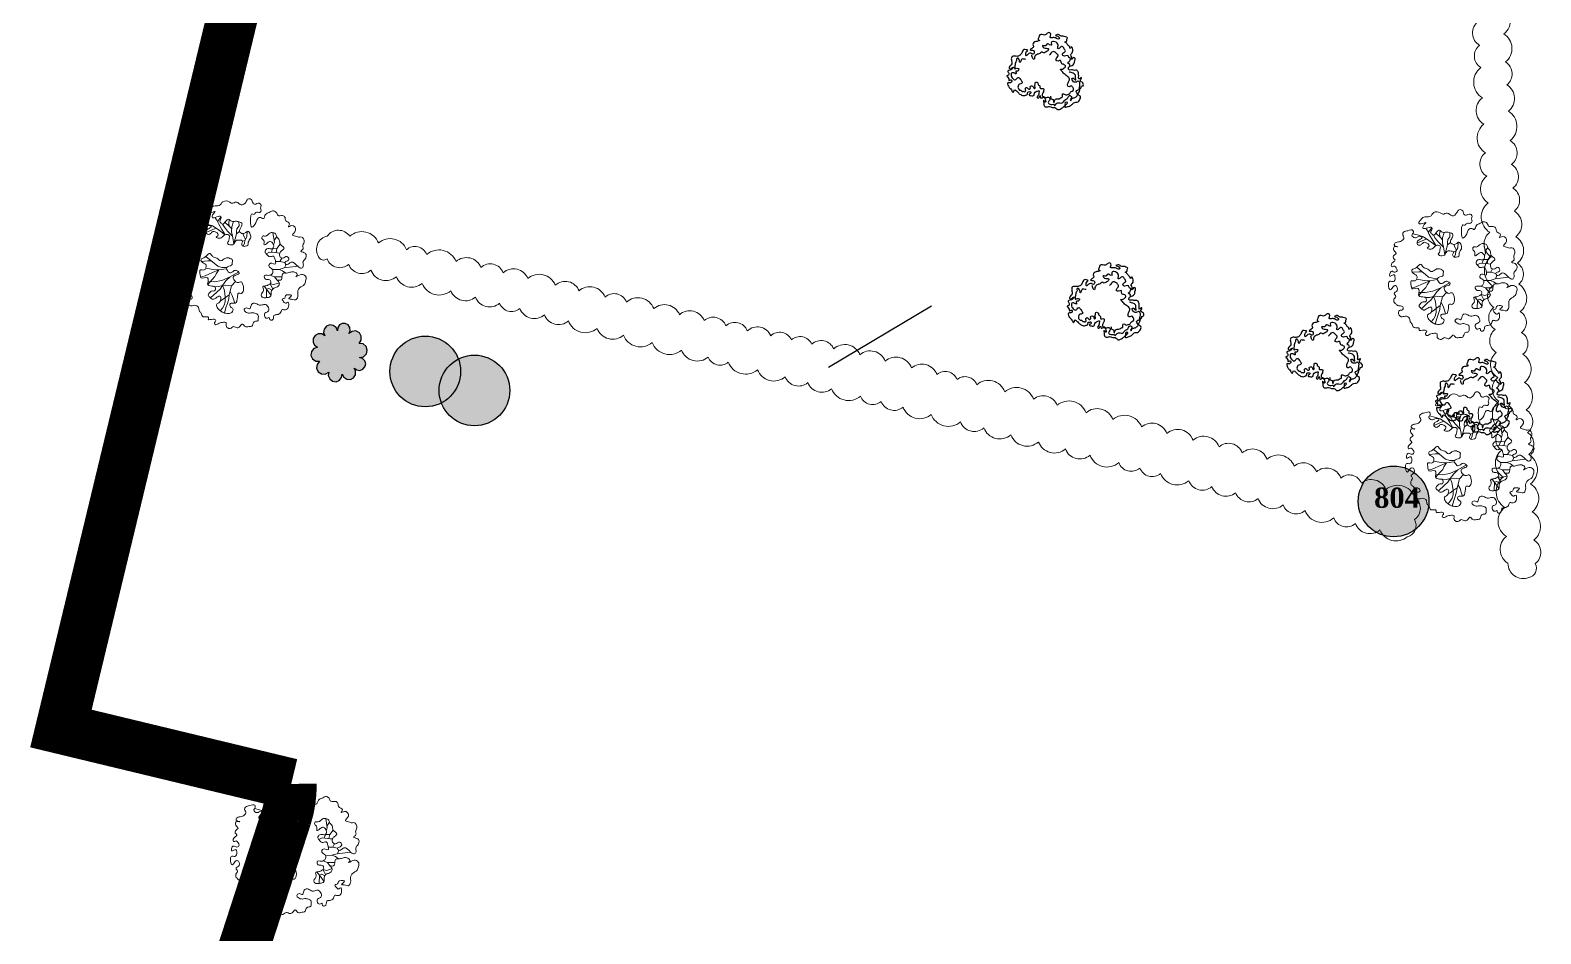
# Model space of a CAD drawing. Header units: metres. Extents: x 180 to 3220, y 13789 to 15035.
# Drawn here: x 723.04 to 752.69, y 14600.83 to 14618.56 of the extents above; entities that cross this region are included whole.
import ezdxf

# ---------------------------------------------------------------- set-up
doc = ezdxf.new("R2010")
doc.units = ezdxf.units.M
doc.header["$MEASUREMENT"] = 0
doc.linetypes.add('482 Границы районов', pattern=[5, 3, -1, 0, -1])
doc.layers.add('!!!_1. Дендра_Аварийка_Номера_выноски', color=20, linetype='Continuous', lineweight=40)
for name, color, linetype in [('!!!_1. Дендра_выноски_сохранить', 7, 'Continuous'), ('!!!_Условные обозначения на ЛИСТ', 7, 'Continuous'), ('04 Дендроплан (существующие растения)', 7, 'Continuous'), ('04 Дендроплан (удаление)', 240, 'Continuous'), ('04 План (существующие кустарники)', 7, 'Continuous'), ('50 Дендроплан - Деревья вырубаемые', 7, 'Continuous')]:
    doc.layers.add(name, color=color, linetype=linetype)
doc.layers.get('50 Дендроплан - Деревья вырубаемые').off()
doc.styles.get("Standard").update_dxf_attribs({"font": 'arial.ttf'})

# ---------------------------------------------------------------- blocks, each defined once
blk = doc.blocks.new('A$Cb4aaf1f0')
at = {"layer": '04 Дендроплан (удаление)'}
h = blk.add_hatch(color=0, dxfattribs=at)
h.dxf.hatch_style = 1
h.paths.add_polyline_path([(0.394, 0.178), (0.394, 0.178), (0.436, 0.242), (0.436, 0.32), (0.397, 0.387), (0.33, 0.422), (0.253, 0.414), (0.192, 0.37), (0.217, 0.426), (0.211, 0.489), (0.177, 0.539), (0.122, 0.568), (0.06, 0.568), (0.008, 0.54), (-0.026, 0.489), (-0.033, 0.426), (-0.06, 0.49), (-0.116, 0.532), (-0.185, 0.541), (-0.25, 0.515), (-0.293, 0.46), (-0.304, 0.39), (-0.279, 0.326), (-0.339, 0.363), (-0.408, 0.366), (-0.47, 0.333), (-0.508, 0.273), (-0.512, 0.204), (-0.48, 0.14), (-0.423, 0.102), (-0.496, 0.077), (-0.545, 0.018), (-0.555, -0.058), (-0.523, -0.128), (-0.46, -0.17), (-0.383, -0.173), (-0.432, -0.233), (-0.441, -0.309), (-0.41, -0.379), (-0.346, -0.421), (-0.271, -0.424), (-0.203, -0.385), (-0.213, -0.455), (-0.185, -0.52), (-0.131, -0.562), (-0.061, -0.573), (0.004, -0.548), (0.048, -0.493), (0.06, -0.425), (0.093, -0.486), (0.151, -0.524), (0.221, -0.528), (0.283, -0.497), (0.322, -0.44), (0.322, -0.358), (0.298, -0.306), (0.348, -0.343), (0.409, -0.351), (0.467, -0.33), (0.508, -0.284), (0.522, -0.223), (0.506, -0.164), (0.462, -0.119), (0.403, -0.1), (0.48, -0.084), (0.535, -0.03), (0.553, 0.044), (0.53, 0.119), (0.47, 0.168)])
at = {"layer": '04 Дендроплан (удаление)', "flags": 128}
blk.add_lwpolyline([(0.394, 0.178), (0.394, 0.178), (0.436, 0.242), (0.436, 0.32), (0.397, 0.387), (0.33, 0.422), (0.253, 0.414), (0.192, 0.37), (0.217, 0.426), (0.211, 0.489), (0.177, 0.539), (0.122, 0.568), (0.06, 0.568), (0.008, 0.54), (-0.026, 0.489), (-0.033, 0.426), (-0.06, 0.49), (-0.116, 0.532), (-0.185, 0.541), (-0.25, 0.515), (-0.293, 0.46), (-0.304, 0.39), (-0.279, 0.326), (-0.339, 0.363), (-0.408, 0.366), (-0.47, 0.333), (-0.508, 0.273), (-0.512, 0.204), (-0.48, 0.14), (-0.423, 0.102), (-0.496, 0.077), (-0.545, 0.018), (-0.555, -0.058), (-0.523, -0.128), (-0.46, -0.17), (-0.383, -0.173), (-0.432, -0.233), (-0.441, -0.309), (-0.41, -0.379), (-0.346, -0.421), (-0.271, -0.424), (-0.203, -0.385), (-0.213, -0.455), (-0.185, -0.52), (-0.131, -0.562), (-0.061, -0.573), (0.004, -0.548), (0.048, -0.493), (0.06, -0.425), (0.093, -0.486), (0.151, -0.524), (0.221, -0.528), (0.283, -0.497), (0.322, -0.44), (0.322, -0.358), (0.298, -0.306), (0.348, -0.343), (0.409, -0.351), (0.467, -0.33), (0.508, -0.284), (0.522, -0.223), (0.506, -0.164), (0.462, -0.119), (0.403, -0.1), (0.48, -0.084), (0.535, -0.03), (0.553, 0.044), (0.53, 0.119), (0.47, 0.168)], close=True, dxfattribs=at)
blk = doc.blocks.new('A$C442D7FB9')
at = {"layer": '04 Дендроплан (удаление)', "lineweight": 30}
h = blk.add_hatch(color=0, dxfattribs=at)
h.dxf.hatch_style = 1
edge = h.paths.add_edge_path()
edge.add_arc((0, 0), 0.5, 0, 360)
at = {"layer": '04 Дендроплан (удаление)', "color": 0, "lineweight": 30}
blk.add_circle((0, 0), 0.5, dxfattribs=at)
blk = doc.blocks.new('Лиственное дерево существующее')
at = {"color": 114, "lineweight": 0}
for p, q in [((-0.799, 1.368), (-0.859, 1.458)), ((-0.782, 1.333), (-0.669, 1.479)), ((-1.275, 1.287), (-1.119, 1.252)), ((-0.829, 1.124), (-1.138, 0.99)), ((-1.119, 1.252), (-0.938, 1.195)), ((-0.938, 1.195), (-0.761, 1.08)), ((-0.751, 1.267), (-0.799, 1.368)), ((-0.761, 1.08), (-0.541, 0.917)), ((-0.639, 1.076), (-0.751, 1.267)), ((-0.541, 0.917), (-0.639, 1.076)), ((-0.62, 1.247), (-0.563, 1.155)), ((-0.563, 1.155), (-0.46, 1.026)), ((-0.403, 1.17), (-0.548, 1.306)), ((-0.46, 1.026), (-0.309, 0.866)), ((-0.427, 1.275), (-0.411, 1.393)), ((-0.415, 1.181), (-0.427, 1.275)), ((-0.334, 1.1), (-0.403, 1.17)), ((-0.337, 1.006), (-0.332, 1.162)), ((-0.309, 0.866), (-0.337, 1.006)), ((-0.332, 1.162), (-0.28, 1.33)), ((-0.183, 1.016), (-0.173, 1.105)), ((-0.18, 0.943), (-0.183, 1.016)), ((-0.18, 0.943), (-0.086, 1.015)), ((-0.173, 1.105), (-0.103, 1.192)), ((-0.103, 1.192), (-0.105, 1.321)), ((0.058, 0.845), (0.018, 0.955)), ((0.145, 0.845), (0.151, 1.018)), ((1.012, 0.68), (0.961, 0.98)), ((-0.285, 0.754), (-0.309, 0.866)), ((-0.266, 0.631), (-0.285, 0.754)), ((-0.266, 0.631), (-0.221, 0.786)), ((-0.221, 0.786), (-0.18, 0.943)), ((0.011, 0.712), (0.08, 0.738)), ((0.027, 0.553), (0.067, 0.65)), ((0.098, 0.768), (0.058, 0.845)), ((0.067, 0.65), (0.08, 0.738)), ((0.08, 0.738), (0.145, 0.845)), ((0.912, 0.363), (0.952, 0.477)), ((1.088, 0.479), (0.952, 0.477)), ((0.98, 0.595), (1.012, 0.68)), ((1.002, 0.737), (1.083, 0.859)), ((1.088, 0.479), (1.064, 0.348)), ((1.191, 0.617), (1.088, 0.479)), ((-1.081, 0.093), (-1.287, 0.08)), ((-0.976, 0.096), (-1.147, 0.235)), ((-0.973, 0.093), (-1.081, 0.093)), ((-0.885, 0.021), (-0.976, 0.096)), ((-0.772, -0.073), (-0.885, 0.021)), ((0.748, 0.317), (0.854, 0.368)), ((0.854, 0.368), (1.012, 0.353)), ((1.012, 0.353), (1.103, 0.344)), ((1.044, 0.078), (1.18, 0.078)), ((1.103, 0.344), (1.176, 0.338)), ((1.18, 0.078), (1.236, 0.183)), ((1.18, 0.078), (1.336, 0.043)), ((-1.169, -0.374), (-1.309, -0.418)), ((-0.931, -0.27), (-1.169, -0.374)), ((-1.091, -0.147), (-1.147, -0.134)), ((-0.91, -0.179), (-1.091, -0.147)), ((-0.86, -0.395), (-0.95, -0.489)), ((-0.739, -0.188), (-0.931, -0.27)), ((-0.739, -0.188), (-0.91, -0.179)), ((-0.821, -0.312), (-0.86, -0.395)), ((-0.739, -0.188), (-0.821, -0.312)), ((-0.638, -0.11), (-0.772, -0.073)), ((-0.5, -0.151), (-0.739, -0.188)), ((-0.386, -0.406), (-0.641, -0.519)), ((-0.489, -0.116), (-0.638, -0.11)), ((-0.386, -0.406), (-0.514, -0.534)), ((-0.113, -0.252), (-0.386, -0.406)), ((0.87, -0.356), (1.013, -0.408)), ((0.953, -0.18), (1.158, -0.176)), ((1.013, -0.408), (1.247, -0.408)), ((1.013, -0.408), (1.096, -0.512)), ((1.158, -0.176), (1.317, -0.128)), ((1.158, -0.176), (1.267, -0.218)), ((1.267, -0.218), (1.367, -0.287)), ((1.317, -0.128), (1.739, -0.074)), ((1.328, -0.127), (1.373, -0.019)), ((-0.95, -0.489), (-1.084, -0.647)), ((-0.882, -0.56), (-1.076, -0.551)), ((-0.804, -0.883), (-0.997, -1.067)), ((-0.641, -0.519), (-0.882, -0.56)), ((-0.75, -0.714), (-0.864, -0.716)), ((-0.699, -0.796), (-0.804, -0.883)), ((-0.624, -0.681), (-0.75, -0.714)), ((-0.624, -0.681), (-0.699, -0.796)), ((-0.514, -0.534), (-0.624, -0.681)), ((-0.525, -0.67), (-0.624, -0.681)), ((-0.624, -0.681), (-0.572, -0.807)), ((-0.572, -0.807), (-0.55, -0.923)), ((-0.55, -0.923), (-0.535, -1.06)), ((-0.427, -0.678), (-0.525, -0.67)), ((-0.335, -0.691), (-0.427, -0.678)), ((-0.335, -0.691), (-0.408, -0.969)), ((-0.381, -0.865), (-0.316, -0.99)), ((-0.212, -0.551), (-0.335, -0.691)), ((0.682, -0.698), (0.762, -0.798)), ((0.762, -0.798), (0.755, -1.059)), ((0.762, -0.798), (0.835, -0.77)), ((0.762, -0.798), (0.907, -0.988)), ((0.835, -0.77), (0.929, -0.824)), ((0.873, -0.622), (0.961, -0.786)), ((0.873, -0.622), (0.993, -0.651)), ((0.993, -0.651), (1.163, -0.596)), ((-0.629, -1.132), (-0.696, -1.173)), ((-0.622, -1.395), (-0.691, -1.474)), ((-0.532, -1.058), (-0.629, -1.132)), ((-0.566, -1.298), (-0.622, -1.395)), ((-0.535, -1.187), (-0.566, -1.298)), ((-0.515, -1.373), (-0.564, -1.545)), ((-0.535, -1.06), (-0.535, -1.187)), ((-0.408, -0.969), (-0.532, -1.058)), ((-0.47, -1.242), (-0.515, -1.373)), ((-0.422, -1.093), (-0.47, -1.242)), ((-0.408, -0.969), (-0.422, -1.093)), ((-0.316, -0.99), (-0.275, -1.107)), ((-0.275, -1.107), (-0.238, -1.23))]:
    blk.add_line(p, q, dxfattribs=at)
for points, knots in [([(-1.863, -0.802), (-1.881, -0.757), (-1.747, -0.684), (-1.911, -0.574), (-1.692, -0.517), (-1.79, -0.294), (-1.907, -0.385), (-1.984, -0.55), (-2.059, -0.321), (-1.999, -0.175), (-1.894, -0.235), (-1.819, -0.16), (-1.828, -0.083), (-1.849, 0.055), (-2.007, -0.094), (-1.999, 0.047), (-1.938, 0.153), (-1.832, 0.046), (-1.733, 0.144), (-1.793, 0.214), (-1.838, 0.303), (-1.955, 0.22), (-1.946, 0.341), (-1.898, 0.392), (-1.788, 0.464), (-1.907, 0.519), (-1.872, 0.623), (-1.76, 0.663), (-1.864, 0.745), (-1.889, 0.84), (-1.824, 0.904), (-1.659, 0.854), (-1.891, 0.903), (-1.808, 1.034), (-1.683, 1.022), (-1.589, 1.081), (-1.522, 1.172), (-1.609, 1.251), (-1.548, 1.37), (-1.423, 1.371), (-1.266, 1.445), (-1.233, 1.311), (-1.326, 1.255), (-1.263, 1.188), (-1.194, 1.144), (-1.114, 1.199), (-1.035, 1.222), (-0.951, 1.163), (-1.052, 1.106), (-1.123, 1.075), (-1.151, 0.983), (-1.088, 0.91), (-0.99, 0.942), (-0.937, 1.041), (-0.833, 0.999), (-0.758, 0.957), (-0.756, 0.875), (-0.858, 0.837), (-0.695, 0.783), (-0.611, 0.852), (-0.527, 0.951), (-0.375, 0.902), (-0.426, 0.79), (-0.418, 0.708), (-0.488, 0.654), (-0.425, 0.592), (-0.354, 0.593), (-0.251, 0.613), (-0.225, 0.746), (-0.105, 0.754), (0.053, 0.733), (-0.044, 0.628), (0.019, 0.538), (0.099, 0.557), (0.195, 0.575), (0.173, 0.707), (0.273, 0.796), (0.262, 0.925), (0.181, 1.071), (0.093, 0.951), (-0.002, 0.952), (-0.083, 0.981), (-0.098, 1.072), (-0.033, 1.146), (0.02, 1.288), (-0.113, 1.322), (-0.213, 1.354), (-0.344, 1.304), (-0.427, 1.44), (-0.522, 1.344), (-0.56, 1.288), (-0.617, 1.228), (-0.671, 1.281), (-0.73, 1.337), (-0.664, 1.401), (-0.662, 1.525), (-0.806, 1.471), (-0.975, 1.423), (-0.933, 1.56), (-0.796, 1.69), (-0.974, 1.592), (-1.114, 1.604), (-1.027, 1.718), (-0.966, 1.811), (-0.835, 1.824), (-0.696, 1.818), (-0.625, 1.999), (-0.435, 1.978), (-0.317, 1.874), (-0.169, 1.993), (-0.037, 1.791), (0.118, 1.927), (0.171, 2.072), (0.331, 2.017), (0.32, 1.881), (0.433, 1.862), (0.5, 1.939), (0.63, 1.849), (0.551, 1.757), (0.61, 1.682), (0.54, 1.583), (0.423, 1.658), (0.38, 1.528), (0.285, 1.601), (0.255, 1.442), (0.259, 1.344), (0.267, 1.066), (0.442, 1.277), (0.452, 1.397), (0.554, 1.491), (0.691, 1.367), (0.706, 1.583), (0.847, 1.604), (0.949, 1.69), (1.08, 1.634), (1.107, 1.482), (1.251, 1.539), (1.364, 1.464), (1.332, 1.318), (1.543, 1.296), (1.4, 1.122), (1.6, 1.263), (1.746, 1.049), (1.497, 0.884), (1.694, 0.879), (1.77, 0.828), (1.885, 0.882), (1.984, 0.691), (1.87, 0.579), (1.951, 0.461), (1.781, 0.392), (1.935, 0.365), (2.026, 0.299), (1.993, 0.151), (1.874, 0.063), (1.942, -0.057), (1.852, -0.164), (1.705, -0.058), (1.57, 0.123), (1.46, -0.006), (1.368, -0.037), (1.309, 0.063), (1.418, 0.081), (1.488, 0.156), (1.387, 0.288), (1.293, 0.151), (1.168, 0.211), (1.158, 0.338), (1.232, 0.414), (1.37, 0.508), (1.152, 0.589), (1.19, 0.754), (1.08, 0.827), (1.07, 0.942), (0.965, 0.989), (0.834, 0.976), (0.764, 0.841), (0.611, 0.902), (0.608, 0.768), (0.711, 0.734), (0.641, 0.537), (0.789, 0.661), (0.881, 0.732), (0.967, 0.639), (0.997, 0.553), (0.953, 0.449), (0.855, 0.484), (0.758, 0.479), (0.688, 0.371), (0.775, 0.293), (0.847, 0.19), (0.983, 0.282), (1.029, 0.149), (1.046, 0.081), (1.054, -0.055), (0.876, 0.088), (0.805, -0.111), (0.954, -0.136), (0.971, -0.254), (0.916, -0.36), (0.806, -0.365), (0.663, -0.342), (0.715, -0.526), (0.851, -0.462), (0.924, -0.585), (0.833, -0.657), (0.756, -0.694), (0.608, -0.696), (0.717, -0.859), (0.553, -0.942), (0.629, -1.071), (0.741, -1.059), (0.834, -1.056), (0.93, -0.996), (0.884, -0.867), (0.981, -0.75), (1.119, -0.739), (1.208, -0.591), (1.044, -0.489), (1.259, -0.545), (1.236, -0.392), (1.278, -0.271), (1.407, -0.301), (1.52, -0.244), (1.647, -0.243), (1.757, -0.342), (1.628, -0.447), (1.834, -0.304), (1.938, -0.341), (2.024, -0.427), (1.983, -0.534), (1.959, -0.679), (1.81, -0.72), (1.719, -0.862), (1.775, -0.997), (1.685, -1.157), (1.583, -1.102), (1.385, -1.113), (1.618, -0.979), (1.443, -0.96), (1.345, -0.98), (1.358, -1.093), (1.215, -1.09), (1.3, -1.192), (1.368, -1.263), (1.45, -1.161), (1.466, -1.327), (1.427, -1.431), (1.321, -1.45), (1.23, -1.407), (1.216, -1.557), (1.107, -1.596), (0.975, -1.601), (0.989, -1.703), (0.947, -1.778), (0.841, -1.769), (0.866, -1.645), (0.75, -1.749), (0.684, -1.637), (0.696, -1.538), (0.781, -1.521), (0.846, -1.457), (0.816, -1.355), (0.745, -1.251), (0.631, -1.287), (0.523, -1.314), (0.445, -1.241), (0.335, -1.218), (0.262, -1.295), (0.252, -1.455), (0.133, -1.345), (0.026, -1.44), (0.118, -1.522), (0.208, -1.565), (0.318, -1.52), (0.405, -1.554), (0.514, -1.588), (0.498, -1.691), (0.507, -1.814), (0.369, -1.786), (0.336, -1.883), (0.301, -1.974), (0.195, -1.957), (0.081, -2.01), (0.01, -1.844), (-0.069, -1.968), (-0.163, -2.035), (-0.279, -1.927), (-0.37, -2.065), (-0.477, -2.008), (-0.522, -1.934), (-0.473, -1.822), (-0.649, -1.838), (-0.74, -1.86), (-0.831, -1.93), (-0.905, -1.848), (-0.791, -1.771), (-0.94, -1.709), (-1.095, -1.791), (-1.036, -1.621), (-1.266, -1.715), (-1.272, -1.547), (-1.369, -1.482), (-1.348, -1.343), (-1.503, -1.274), (-1.621, -1.34), (-1.705, -1.268), (-1.734, -1.19), (-1.693, -1.089), (-1.578, -1.13), (-1.56, -1.01), (-1.655, -0.965), (-1.758, -0.976), (-1.811, -0.902), (-1.875, -0.857), (-1.857, -0.816), (-1.863, -0.802)], [0, 0, 0, 0, 0.144623, 0.231167, 0.368861, 0.533358, 0.626687, 0.740408, 0.935226, 1.031861, 1.128241, 1.198256, 1.294402, 1.368689, 1.507955, 1.574673, 1.679777, 1.79119, 1.883627, 1.959993, 2.039207, 2.131319, 2.201489, 2.277769, 2.379891, 2.45347, 2.54984, 2.629417, 2.713756, 2.836131, 2.877797, 2.974434, 3.098533, 3.174839, 3.310795, 3.448506, 3.489216, 3.62255, 3.689433, 3.833718, 3.988827, 4.05943, 4.152735, 4.217846, 4.281087, 4.383199, 4.466591, 4.525335, 4.60464, 4.706041, 4.777196, 4.850967, 4.941557, 5.035937, 5.13954, 5.219117, 5.28068, 5.339424, 5.435055, 5.564599, 5.681514, 5.792988, 5.892227, 5.976975, 6.036908, 6.095646, 6.173749, 6.252212, 6.380922, 6.484525, 6.602635, 6.692872, 6.777965, 6.844717, 6.928444, 7.02051, 7.167213, 7.282, 7.407383, 7.507264, 7.609206, 7.678412, 7.741177, 7.842553, 7.980652, 8.063007, 8.187574, 8.307662, 8.420868, 8.524456, 8.606097, 8.65359, 8.733663, 8.78115, 8.875736, 8.947733, 9.070923, 9.223371, 9.297752, 9.425798, 9.577891, 9.656402, 9.742281, 9.880076, 10.010368, 10.101704, 10.271449, 10.469408, 10.556507, 10.704089, 10.878467, 11.055291, 11.171089, 11.284149, 11.417731, 11.482645, 11.567427, 11.68373, 11.77169, 11.843492, 11.921933, 12.039354, 12.124248, 12.185085, 12.279334, 12.442083, 12.611011, 12.797738, 12.921046, 13.015017, 13.129765, 13.27535, 13.406716, 13.521304, 13.644281, 13.753137, 13.886642, 13.991763, 14.093139, 14.248215, 14.338926, 14.451134, 14.636917, 14.813923, 14.953979, 15.006047, 15.083831, 15.270441, 15.402543, 15.48891, 15.598301, 15.682028, 15.794092, 15.927518, 16.058446, 16.173604, 16.260996, 16.378012, 16.633999, 16.747204, 16.817387, 16.885538, 16.980265, 17.054418, 17.157369, 17.299589, 17.380857, 17.502298, 17.608515, 17.708493, 17.875073, 18.018008, 18.132164, 18.220812, 18.330672, 18.42764, 18.594846, 18.685597, 18.781631, 18.83834, 18.974753, 19.095535, 19.196942, 19.302834, 19.396624, 19.471771, 19.573189, 19.64865, 19.757506, 19.853667, 19.959896, 20.083661, 20.173311, 20.285247, 20.335982, 20.497146, 20.604648, 20.73546, 20.822811, 20.919446, 21.052361, 21.138111, 21.251311, 21.378508, 21.468801, 21.559641, 21.663684, 21.760796, 21.866457, 22.044178, 22.114637, 22.23047, 22.341438, 22.400666, 22.529106, 22.668332, 22.783263, 22.938439, 23.01956, 23.126312, 23.267144, 23.355432, 23.45979, 23.589203, 23.728577, 23.835857, 23.898351, 24.043906, 24.189962, 24.256212, 24.371649, 24.490581, 24.67199, 24.766696, 24.956099, 25.083087, 25.169948, 25.292933, 25.419422, 25.526836, 25.615518, 25.691414, 25.778638, 25.869312, 25.961297, 26.024928, 26.121298, 26.263466, 26.360434, 26.407027, 26.517617, 26.650303, 26.74818, 26.826653, 26.905094, 26.978885, 27.046871, 27.126191, 27.241376, 27.314599, 27.389769, 27.472839, 27.551312, 27.683547, 27.788448, 27.871841, 27.999501, 28.077604, 28.175679, 28.291585, 28.394565, 28.492933, 28.567087, 28.697918, 28.77954, 28.894137, 28.975271, 29.07451, 29.169691, 29.264917, 29.370694, 29.435998, 29.525045, 29.645134, 29.756428, 29.862319, 29.956635, 30.074745, 30.200153, 30.306664, 30.366297, 30.449133, 30.570729, 30.713328, 30.79014, 30.852634, 30.945669, 31.037541, 31.189615, 31.243213, 31.410359, 31.536232, 31.621622, 31.733558, 31.886269, 32.00739, 32.09115, 32.172123, 32.250875, 32.347965, 32.418568, 32.512539, 32.612542, 32.705135, 32.769699, 32.813194, 32.813194, 32.813194, 32.813194]), ([(-0.602, -1.531), (-0.637, -1.511), (-0.708, -1.467), (-0.788, -1.386), (-0.835, -1.244), (-0.712, -1.219), (-0.678, -1.13), (-0.654, -0.981), (-0.819, -1.048), (-0.915, -1.145), (-1.007, -1.056), (-1.104, -0.978), (-1.018, -0.888), (-0.949, -0.836), (-0.841, -0.875), (-0.83, -0.671), (-0.981, -0.711), (-1.12, -0.654), (-1.057, -0.535), (-1.096, -0.37), (-1.312, -0.5), (-1.319, -0.325), (-1.366, -0.145), (-1.189, -0.222), (-1.133, -0.117), (-1.133, 0.017), (-1.282, 0.029), (-1.313, 0.162), (-1.188, 0.195), (-1.12, 0.258), (-1.017, 0.368), (-0.96, 0.246), (-0.88, 0.2), (-0.773, 0.186), (-0.694, 0.064), (-0.588, 0.147), (-0.489, 0.209), (-0.378, 0.177), (-0.291, 0.112), (-0.324, 0.045), (-0.292, -0.066), (-0.449, -0.048), (-0.518, -0.154), (-0.453, -0.207), (-0.425, -0.292), (-0.309, -0.266), (-0.239, -0.183), (-0.144, -0.218), (-0.058, -0.305), (-0.195, -0.348), (-0.301, -0.387), (-0.272, -0.491), (-0.218, -0.55), (-0.136, -0.606), (-0.023, -0.531), (0.024, -0.659), (0.046, -0.756), (0.034, -0.851), (-0.017, -0.955), (-0.152, -0.883), (-0.141, -1.045), (-0.171, -1.124), (-0.178, -1.235), (-0.287, -1.228), (-0.413, -1.238), (-0.379, -1.369), (-0.286, -1.387), (-0.29, -1.469), (-0.332, -1.538), (-0.429, -1.563), (-0.519, -1.55), (-0.579, -1.545), (-0.602, -1.531)], [0, 0, 0, 0, 0.119147, 0.244704, 0.355195, 0.456841, 0.525213, 0.64652, 0.761794, 0.906015, 0.999107, 1.102214, 1.21292, 1.287506, 1.35766, 1.479239, 1.62773, 1.713089, 1.858081, 1.936445, 2.136108, 2.227757, 2.383509, 2.506371, 2.592801, 2.687321, 2.856666, 2.919037, 3.017629, 3.155387, 3.246677, 3.353704, 3.442539, 3.52579, 3.669986, 3.756325, 3.869148, 4.011227, 4.081037, 4.138722, 4.206699, 4.365743, 4.440415, 4.505889, 4.585073, 4.671725, 4.788569, 4.878809, 4.948708, 5.073582, 5.166391, 5.253695, 5.327262, 5.415765, 5.519566, 5.621336, 5.725491, 5.831081, 5.911981, 6.005594, 6.125346, 6.227321, 6.306075, 6.391977, 6.508685, 6.596002, 6.686109, 6.737432, 6.809051, 6.915906, 7.005912, 7.085383, 7.085383, 7.085383, 7.085383])]:
    blk.add_open_spline(points, degree=3, knots=knots, dxfattribs=at)
blk = doc.blocks.new('A$Cd2c5afdf')
at = {"layer": '04 Дендроплан (существующие растения)', "color": 114}
for points, start_tangent, end_tangent in [([(-0.616, -0.319), (-0.631, -0.351), (-0.647, -0.371), (-0.678, -0.324), (-0.711, -0.286), (-0.748, -0.232), (-0.749, -0.185), (-0.699, -0.182), (-0.674, -0.152), (-0.683, -0.126), (-0.726, -0.143), (-0.733, -0.108), (-0.773, -0.048), (-0.739, -0.035), (-0.734, 0.003), (-0.754, 0.051), (-0.711, 0.067), (-0.641, 0.116), (-0.637, 0.123), (-0.647, 0.125), (-0.693, 0.092), (-0.724, 0.103), (-0.723, 0.125), (-0.674, 0.187), (-0.682, 0.267), (-0.669, 0.327), (-0.625, 0.338), (-0.557, 0.337), (-0.499, 0.37), (-0.462, 0.436), (-0.436, 0.469), (-0.393, 0.466), (-0.361, 0.454), (-0.388, 0.422), (-0.397, 0.373), (-0.395, 0.349), (-0.358, 0.374), (-0.283, 0.388), (-0.275, 0.379), (-0.241, 0.387), (-0.232, 0.414), (-0.249, 0.449), (-0.314, 0.462), (-0.279, 0.491), (-0.246, 0.532), (-0.259, 0.567), (-0.241, 0.607), (-0.204, 0.627), (-0.145, 0.637), (-0.127, 0.652), (-0.15, 0.659), (-0.144, 0.707), (-0.122, 0.756), (-0.079, 0.764), (-0.029, 0.752), (0.017, 0.782), (0.04, 0.797), (0.071, 0.797), (0.085, 0.782), (0.088, 0.741), (0.078, 0.706), (0.117, 0.702), (0.187, 0.696), (0.247, 0.676), (0.261, 0.687), (0.254, 0.705), (0.231, 0.731), (0.185, 0.746), (0.2, 0.753), (0.245, 0.763), (0.298, 0.731), (0.338, 0.732), (0.378, 0.718), (0.419, 0.699), (0.405, 0.67), (0.402, 0.63), (0.369, 0.618), (0.394, 0.599), (0.433, 0.551), (0.457, 0.527), (0.47, 0.492), (0.479, 0.503), (0.495, 0.527), (0.516, 0.495), (0.526, 0.442), (0.51, 0.403), (0.489, 0.385), (0.484, 0.362), (0.506, 0.32), (0.503, 0.272), (0.546, 0.316), (0.57, 0.293), (0.562, 0.249), (0.547, 0.186), (0.513, 0.155), (0.469, 0.14), (0.443, 0.114), (0.44, 0.081), (0.469, 0.065), (0.521, 0.07), (0.557, 0.06), (0.594, 0.063), (0.635, 0.014), (0.639, -0.025), (0.639, -0.073), (0.643, -0.106), (0.694, -0.081), (0.684, -0.116), (0.672, -0.148), (0.709, -0.174), (0.731, -0.205), (0.726, -0.24), (0.696, -0.253), (0.683, -0.291), (0.662, -0.302), (0.662, -0.331), (0.642, -0.374), (0.636, -0.424), (0.673, -0.449), (0.674, -0.485), (0.653, -0.525), (0.627, -0.556), (0.545, -0.575), (0.506, -0.61), (0.443, -0.646), (0.41, -0.655), (0.371, -0.662), (0.372, -0.602), (0.374, -0.571), (0.421, -0.571), (0.413, -0.589), (0.366, -0.633), (0.315, -0.678), (0.277, -0.7), (0.225, -0.707), (0.203, -0.688), (0.17, -0.666), (0.122, -0.665), (0.069, -0.647), (0.036, -0.652), (-0.02, -0.652), (-0.04, -0.631), (-0.044, -0.593), (-0.049, -0.527), (-0.013, -0.562), (-0.022, -0.494), (-0.041, -0.467), (-0.08, -0.476), (-0.103, -0.482), (-0.116, -0.434), (-0.137, -0.473), (-0.166, -0.481), (-0.174, -0.461), (-0.151, -0.423), (-0.142, -0.381), (-0.135, -0.34), (-0.169, -0.346), (-0.197, -0.355), (-0.23, -0.39), (-0.237, -0.423), (-0.263, -0.441), (-0.303, -0.435), (-0.325, -0.43), (-0.332, -0.409), (-0.319, -0.401), (-0.302, -0.382), (-0.305, -0.358), (-0.33, -0.361), (-0.357, -0.365), (-0.364, -0.397), (-0.375, -0.417), (-0.397, -0.424), (-0.431, -0.436), (-0.466, -0.43), (-0.497, -0.416), (-0.526, -0.398), (-0.547, -0.376), (-0.582, -0.341), (-0.616, -0.319)], (-0.978083, 0.208214), (-0.978083, 0.208214)), ([(0.466, 0.153), (0.468, 0.175), (0.428, 0.204), (0.455, 0.234), (0.473, 0.258), (0.476, 0.296), (0.444, 0.315), (0.433, 0.347), (0.385, 0.348), (0.343, 0.344), (0.323, 0.367), (0.331, 0.398), (0.382, 0.441), (0.363, 0.472), (0.331, 0.521), (0.302, 0.528), (0.258, 0.491), (0.228, 0.488), (0.229, 0.51), (0.23, 0.576), (0.198, 0.611), (0.147, 0.629), (0.115, 0.623), (0.102, 0.601), (0.108, 0.556), (0.07, 0.562), (0.037, 0.581), (0.013, 0.573), (-0.014, 0.539), (-0.069, 0.542), (-0.062, 0.521), (-0.016, 0.496), (0.047, 0.48), (0.022, 0.436), (-0.016, 0.417), (-0.047, 0.403), (-0.075, 0.419), (-0.11, 0.402), (-0.142, 0.384), (-0.167, 0.376), (-0.207, 0.352), (-0.226, 0.32), (-0.233, 0.274), (-0.261, 0.291), (-0.273, 0.329), (-0.279, 0.356)], (0.359015, 0.933332), (0.017504, 0.999847)), ([(-0.398, 0.275), (-0.442, 0.282), (-0.477, 0.281), (-0.491, 0.258), (-0.515, 0.212), (-0.524, 0.249), (-0.541, 0.29), (-0.561, 0.302), (-0.577, 0.295), (-0.579, 0.253), (-0.594, 0.225), (-0.605, 0.189), (-0.611, 0.152), (-0.615, 0.114), (-0.615, 0.091), (-0.591, 0.096), (-0.554, 0.1), (-0.531, 0.087), (-0.542, 0.062), (-0.559, 0.047), (-0.593, 0.044), (-0.59, 0.014), (-0.591, -0.007), (-0.62, 0.004), (-0.647, 0.014), (-0.678, 0.007), (-0.687, -0.018), (-0.678, -0.067), (-0.653, -0.102), (-0.63, -0.122), (-0.61, -0.125), (-0.584, -0.115), (-0.562, -0.085), (-0.539, -0.078), (-0.514, -0.101), (-0.492, -0.132), (-0.478, -0.159), (-0.468, -0.176), (-0.474, -0.192), (-0.497, -0.204), (-0.537, -0.218), (-0.549, -0.25), (-0.55, -0.289), (-0.531, -0.31), (-0.519, -0.326), (-0.493, -0.327), (-0.468, -0.353), (-0.441, -0.351), (-0.427, -0.358), (-0.403, -0.348), (-0.402, -0.325), (-0.406, -0.304), (-0.397, -0.281), (-0.379, -0.275), (-0.359, -0.294), (-0.339, -0.31), (-0.315, -0.301), (-0.309, -0.282), (-0.314, -0.259), (-0.287, -0.242), (-0.257, -0.255), (-0.247, -0.279), (-0.237, -0.297), (-0.217, -0.287), (-0.221, -0.256), (-0.217, -0.211), (-0.208, -0.171), (-0.184, -0.172), (-0.159, -0.188), (-0.156, -0.219), (-0.132, -0.237), (-0.12, -0.25), (-0.119, -0.288), (-0.1, -0.298), (-0.071, -0.294), (-0.044, -0.307), (-0.045, -0.326), (-0.053, -0.358), (-0.076, -0.407), (-0.078, -0.437), (-0.061, -0.452), (-0.039, -0.456), (-0.016, -0.476), (0.006, -0.473), (0.045, -0.467), (0.068, -0.486), (0.073, -0.515), (0.055, -0.544), (0.041, -0.572), (0.051, -0.59), (0.071, -0.602), (0.119, -0.608), (0.159, -0.608), (0.164, -0.633), (0.182, -0.615), (0.21, -0.584), (0.269, -0.576), (0.318, -0.578), (0.342, -0.556), (0.375, -0.518), (0.417, -0.492), (0.434, -0.468), (0.451, -0.439), (0.474, -0.436), (0.496, -0.455), (0.498, -0.48), (0.473, -0.518), (0.483, -0.536), (0.499, -0.502), (0.551, -0.477), (0.601, -0.446), (0.619, -0.422), (0.609, -0.39), (0.59, -0.35), (0.616, -0.325), (0.642, -0.317), (0.653, -0.288), (0.66, -0.252), (0.665, -0.199), (0.655, -0.17), (0.626, -0.152), (0.597, -0.168), (0.564, -0.174), (0.537, -0.162), (0.511, -0.127), (0.505, -0.096), (0.53, -0.091), (0.55, -0.109), (0.582, -0.13), (0.578, -0.083), (0.575, -0.037), (0.552, -0.006), (0.515, 0.01), (0.47, 0.024), (0.453, 0.031)], (-0.900669, 0.434505), (-0.965091, 0.261915)), ([(0.087, -0.446), (0.102, -0.5), (0.135, -0.513), (0.146, -0.55), (0.153, -0.576), (0.171, -0.521), (0.207, -0.5), (0.261, -0.495), (0.297, -0.472), (0.318, -0.467), (0.324, -0.4), (0.358, -0.405), (0.39, -0.421), (0.425, -0.411), (0.455, -0.405), (0.489, -0.357), (0.533, -0.333), (0.535, -0.296), (0.52, -0.27), (0.497, -0.245), (0.461, -0.262), (0.428, -0.247), (0.428, -0.198), (0.452, -0.137), (0.461, -0.11), (0.444, -0.079), (0.412, -0.052), (0.339, 0.008), (0.316, 0.039), (0.281, 0.081), (0.323, 0.085), (0.358, 0.111), (0.38, 0.135), (0.341, 0.179), (0.31, 0.187), (0.285, 0.255), (0.235, 0.244), (0.199, 0.253), (0.208, 0.304), (0.238, 0.345), (0.206, 0.393), (0.151, 0.429), (0.113, 0.417), (0.081, 0.378), (0.061, 0.356)], (0.290361, -0.956917), (-0.678805, -0.734319))]:
    blk.add_spline(points, degree=3, dxfattribs=dict(at, start_tangent=start_tangent, end_tangent=end_tangent))

msp = doc.modelspace()

# ---------------------------------------------------------------- linework, layer by layer
at = {"layer": '!!!_1. Дендра_выноски_сохранить', "lineweight": 30}
msp.add_lwpolyline([(740.729, 14613.148), (738.707, 14611.941)], dxfattribs=at)
at = {"layer": '!!!_Условные обозначения на ЛИСТ', "color": 5, "linetype": '482 Границы районов', "lineweight": 20, "const_width": 1}
msp.add_lwpolyline([(730.866, 14639.529), (729.462, 14633.805), (730.569, 14633.604), (730.203, 14632.091), (731.337, 14631.809), (730.982, 14630.277), (729.832, 14630.546), (723.644, 14604.858), (728.164, 14603.77, -0.082896), (728.067, 14603.118), (724.699, 14592.764)], format="xyb", dxfattribs=at)
at = {"layer": '04 План (существующие кустарники)', "color": 65, "lineweight": 0, "extrusion": (0, 0, -1)}
for points in [[(-751.93, 14619.061, 0.520567), (-751.964, 14618.488, 0.520567), (-751.997, 14617.937, 0.520567), (-752.024, 14617.489, 0.520567), (-752.054, 14616.972, 0.520567), (-752.089, 14616.397, 0.520567), (-752.117, 14615.925, 0.520567), (-752.144, 14615.461, 0.520567), (-752.171, 14615.012, 0.520567), (-752.201, 14614.509, 0.520567), (-752.232, 14613.987, 0.520567), (-752.256, 14613.578, 0.520567), (-752.288, 14613.038, 0.520567), (-752.312, 14612.63, 0.520567), (-752.338, 14612.201, 0.520567), (-752.371, 14611.648, 0.520567), (-752.403, 14611.11, 0.520567), (-752.429, 14610.663, 0.520567), (-752.455, 14610.238, 0.520567), (-752.489, 14609.659, 0.520567), (-752.522, 14609.111, 0.520567), (-752.555, 14608.557, 0.520567), (-752.582, 14608.093, 0.520567), (-752.452, 14607.82, 0.520567), (-752.044, 14608.101, 0.520567), (-752.015, 14608.628, 0.520567), (-751.983, 14609.198, 0.520567), (-751.951, 14609.792, 0.520567), (-751.922, 14610.322, 0.520567), (-751.9, 14610.723, 0.520567), (-751.869, 14611.279, 0.520567), (-751.844, 14611.743, 0.520567), (-751.817, 14612.236, 0.520567), (-751.792, 14612.687, 0.520567), (-751.769, 14613.121, 0.520567), (-751.745, 14613.547, 0.520567), (-751.714, 14614.115, 0.520567), (-751.688, 14614.595, 0.520567), (-751.656, 14615.172, 0.520567), (-751.628, 14615.695, 0.520567), (-751.602, 14616.155, 0.520567), (-751.572, 14616.715, 0.520567), (-751.543, 14617.234, 0.520567), (-751.511, 14617.827, 0.520567), (-751.487, 14618.263, 0.520567), (-751.461, 14618.736, 0.520567)], [(-728.702, 14614.116, 0.520567), (-728.872, 14614.522, 0.520567), (-729.313, 14614.519, 0.520567), (-729.878, 14614.385, 0.520567), (-730.426, 14614.254, 0.520567), (-730.823, 14614.159, 0.520567), (-731.399, 14614.022, 0.520567), (-731.886, 14613.906, 0.520567), (-732.326, 14613.801, 0.520567), (-732.808, 14613.686, 0.520567), (-733.346, 14613.558, 0.520567), (-733.814, 14613.447, 0.520567), (-734.323, 14613.325, 0.520567), (-734.742, 14613.226, 0.520567), (-735.282, 14613.097, 0.520567), (-735.785, 14612.977, 0.520567), (-736.269, 14612.862, 0.520567), (-736.696, 14612.76, 0.520567), (-737.116, 14612.662, 0.520567), (-737.576, 14612.566, 0.520567), (-737.981, 14612.482, 0.520567), (-738.38, 14612.398, 0.520567), (-738.811, 14612.308, 0.520567), (-739.326, 14612.193, 0.520567), (-739.821, 14612.066, 0.520567), (-740.339, 14611.933, 0.520567), (-740.835, 14611.806, 0.520567), (-741.232, 14611.704, 0.520567), (-741.62, 14611.605, 0.520567), (-742.169, 14611.464, 0.520567), (-742.735, 14611.319, 0.520567), (-743.197, 14611.2, 0.520567), (-743.764, 14611.055, 0.520567), (-744.291, 14610.92, 0.520567), (-744.855, 14610.775, 0.520567), (-745.351, 14610.648, 0.520567), (-745.866, 14610.516, 0.520567), (-746.375, 14610.386, 0.520567), (-746.83, 14610.269, 0.520567), (-747.317, 14610.144, 0.520567), (-747.85, 14610.008, 0.520567), (-748.285, 14609.896, 0.520567), (-748.765, 14609.773, 0.520567), (-749.168, 14609.67, 0.520567), (-749.65, 14609.546, 0.520567), (-750.212, 14609.402, 0.520567), (-750.208, 14608.957, 0.520567), (-750.066, 14608.618, 0.520567), (-749.533, 14608.756, 0.520567), (-749.05, 14608.88, 0.520567), (-748.626, 14608.989, 0.520567), (-748.062, 14609.134, 0.520567), (-747.631, 14609.245, 0.520567), (-747.141, 14609.371, 0.520567), (-746.699, 14609.485, 0.520567), (-746.235, 14609.604, 0.520567), (-745.78, 14609.721, 0.520567), (-745.228, 14609.863, 0.520567), (-744.822, 14609.968, 0.520567), (-744.407, 14610.075, 0.520567), (-743.842, 14610.22, 0.520567), (-743.36, 14610.344, 0.520567), (-742.831, 14610.48, 0.520567), (-742.289, 14610.62, 0.520567), (-741.758, 14610.756, 0.520567), (-741.301, 14610.874, 0.520567), (-740.726, 14611.022, 0.520567), (-740.172, 14611.164, 0.520567), (-739.744, 14611.275, 0.520567), (-739.337, 14611.38, 0.520567), (-738.769, 14611.526, 0.520567), (-738.304, 14611.645, 0.520567), (-737.861, 14611.759, 0.520567), (-737.317, 14611.899, 0.520567), (-736.743, 14612.047, 0.520567), (-736.349, 14612.148, 0.520567), (-735.824, 14612.284, 0.520567), (-735.249, 14612.432, 0.520567), (-734.685, 14612.577, 0.520567), (-734.167, 14612.71, 0.520567), (-733.605, 14612.855, 0.520567), (-733.136, 14612.975, 0.520567), (-732.652, 14613.1, 0.520567), (-732.255, 14613.202, 0.520567), (-731.781, 14613.324, 0.520567), (-731.297, 14613.449, 0.520567), (-730.735, 14613.593, 0.520567), (-730.23, 14613.723, 0.520567), (-729.729, 14613.852, 0.520567), (-729.291, 14613.965, 0.520567), (-728.867, 14614.074, 0.520567), (-728.702, 14614.116, 0.520567)]]:
    msp.add_lwpolyline(points, format="xyb", dxfattribs=at)

# ---------------------------------------------------------------- block references
at = {"layer": '04 Дендроплан (существующие растения)', "lineweight": 0, "xscale": 0.6250000000001705, "yscale": 0.6250000000001705, "zscale": 0.6250000000001705}
for p in [(727.204, 14613.975), (750.971, 14613.761), (751.302, 14610.188), (728.24, 14602.481)]:
    msp.add_blockref('Лиственное дерево существующее', p, dxfattribs=at)
at = {"layer": '04 Дендроплан (удаление)', "color": 0}
msp.add_blockref('A$Cb4aaf1f0', (729.104, 14612.237), dxfattribs=at)
at = {"layer": '04 План (существующие кустарники)', "lineweight": 0}
for p in [(742.98, 14617.712), (744.166, 14613.195), (748.457, 14612.198), (751.395, 14611.334)]:
    msp.add_blockref('A$Cd2c5afdf', p, dxfattribs=at)
at = {"layer": '50 Дендроплан - Деревья вырубаемые', "color": 0, "xscale": 1.387412866280584, "yscale": 1.387412866280584, "zscale": 1.387412866280584}
for p in [(730.795, 14611.864), (731.761, 14611.491), (749.801, 14609.314)]:
    msp.add_blockref('A$C442D7FB9', p, dxfattribs=at)

# ---------------------------------------------------------------- texts
at = {"layer": '!!!_1. Дендра_Аварийка_Номера_выноски', "color": 1, "true_color": 0xf11009, "insert": (749.418, 14609.183), "char_height": 0.2, "width": 0.8733, "attachment_point": 7}
msp.add_mtext('\\fTimes New Roman|i0|b1;\\H0.396956;804', dxfattribs=at)

doc.saveas('drawing.dxf')
